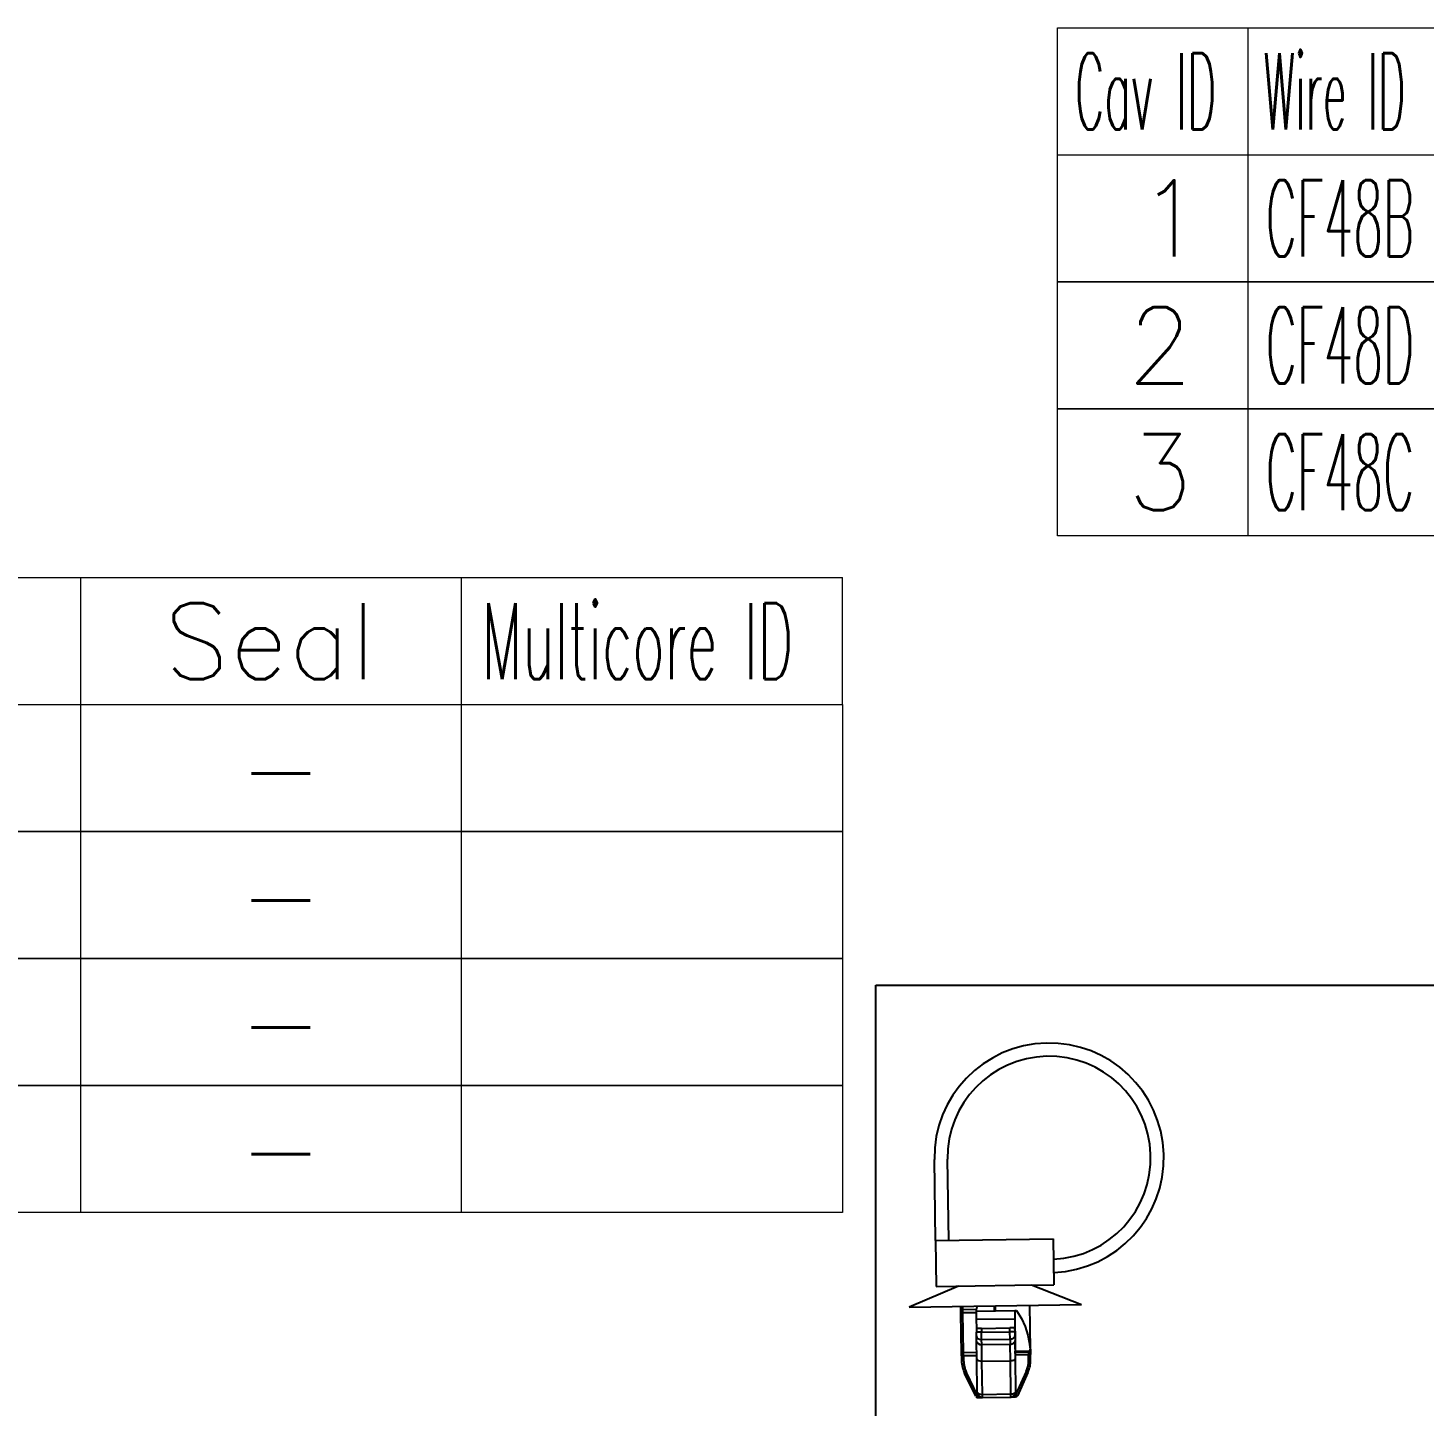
# Model space of a CAD drawing. Header units: inches. Extents: x 47316 to 59086, y 3141 to 11743.
# Drawn here: x 51463.9 to 51518.9, y 6286.6 to 6340.9 of the extents above; entities that cross this region are included whole.
import ezdxf

# ---------------------------------------------------------------- set-up
doc = ezdxf.new("R2010")
doc.units = ezdxf.units.IN
doc.header["$MEASUREMENT"] = 0
doc.styles.get("Standard").update_dxf_attribs({"font": ''})
doc.styles.get('Standard').set_extended_font_data('SimSun')

msp = doc.modelspace()

# ---------------------------------------------------------------- linework, layer by layer
at = {"color": 0, "linetype": 'Continuous', "lineweight": 15}
for p, q in [((51504.444, 6340.927), (51586.944, 6340.927)), ((51504.444, 6335.927), (51504.444, 6340.927)), ((51504.444, 6335.927), (51586.944, 6335.927)), ((51413.472, 6319.276), (51495.972, 6319.276)), ((51413.472, 6314.276), (51495.972, 6314.276))]:
    msp.add_line(p, q, dxfattribs=at)
at = {"color": 7, "linetype": 'Continuous', "lineweight": 15}
for p, q in [((51511.944, 6335.927), (51511.944, 6340.927)), ((51465.972, 6314.276), (51465.972, 6319.276)), ((51480.972, 6314.276), (51480.972, 6319.276)), ((51495.972, 6314.276), (51495.972, 6319.276))]:
    msp.add_line(p, q, dxfattribs=at)
at = {"color": 102, "linetype": 'Continuous', "lineweight": 15}
for p, q in [((51511.944, 6330.927), (51511.944, 6335.927)), ((51511.944, 6325.927), (51511.944, 6330.927)), ((51511.944, 6320.927), (51511.944, 6325.927)), ((51465.972, 6309.276), (51465.972, 6314.276)), ((51480.972, 6309.276), (51480.972, 6314.276)), ((51465.972, 6304.276), (51465.972, 6309.276)), ((51480.972, 6304.276), (51480.972, 6309.276)), ((51465.972, 6299.276), (51465.972, 6304.276)), ((51480.972, 6299.276), (51480.972, 6304.276)), ((51465.972, 6294.276), (51465.972, 6299.276)), ((51480.972, 6294.276), (51480.972, 6299.276))]:
    msp.add_line(p, q, dxfattribs=at)
at = {"color": 1}
for p, q in [((51497.287, 6258.989), (51497.287, 6303.228)), ((51497.287, 6303.228), (51619.323, 6303.228))]:
    msp.add_line(p, q, dxfattribs=at)
at = {"color": 0, "linetype": 'ByBlock', "lineweight": -3, "ltscale": 0.2}
for p, q in [((51499.637, 6293.162), (51499.592, 6296.361)), ((51500.157, 6293.169), (51500.112, 6296.369))]:
    msp.add_line(p, q, dxfattribs=at)
at = {"color": 0, "linetype": 'ByBlock', "lineweight": -3, "ltscale": 0.289999}
msp.add_line((51499.637, 6293.162), (51504.277, 6293.227), dxfattribs=at)
at = {"color": 0, "linetype": 'ByBlock', "lineweight": -3, "ltscale": 0.1125}
for p, q in [((51499.637, 6293.162), (51499.662, 6291.362)), ((51504.277, 6293.227), (51504.302, 6291.427))]:
    msp.add_line(p, q, dxfattribs=at)
at = {"color": 0, "linetype": 'ByBlock', "lineweight": -3, "ltscale": 0.132311}
for p, q in [((51500.542, 6291.374), (51498.594, 6290.547)), ((51503.422, 6291.415), (51505.393, 6290.643))]:
    msp.add_line(p, q, dxfattribs=at)
at = {"color": 0, "linetype": 'ByBlock', "lineweight": -3, "ltscale": 0.096026}
for p, q in [((51499.662, 6291.362), (51501.199, 6291.383)), ((51502.766, 6291.406), (51504.302, 6291.427))]:
    msp.add_line(p, q, dxfattribs=at)
at = {"color": 0, "linetype": 'ByBlock', "lineweight": -3, "ltscale": 0.097948}
msp.add_line((51501.199, 6291.383), (51502.766, 6291.406), dxfattribs=at)
at = {"color": 0, "linetype": 'ByBlock', "lineweight": -3, "ltscale": 0.425}
msp.add_line((51498.594, 6290.547), (51505.393, 6290.643), dxfattribs=at)
at = {"color": 0, "linetype": 'ByBlock', "lineweight": -3, "ltscale": 0.008443}
for p, q in [((51500.636, 6290.44), (51500.634, 6290.575)), ((51500.716, 6290.441), (51500.714, 6290.577))]:
    msp.add_line(p, q, dxfattribs=at)
at = {"color": 0, "linetype": 'ByBlock', "lineweight": -3, "ltscale": 0.005}
for p, q in [((51500.716, 6290.441), (51500.636, 6290.44)), ((51500.741, 6288.632), (51500.661, 6288.631)), ((51500.744, 6288.443), (51500.664, 6288.442)), ((51503.301, 6288.674), (51503.381, 6288.675)), ((51503.303, 6288.479), (51503.383, 6288.48)), ((51500.855, 6287.971), (51500.783, 6287.936)), ((51503.205, 6288.004), (51503.278, 6287.971)), ((51501.294, 6287.064), (51501.222, 6287.03)), ((51501.294, 6287.064), (51501.295, 6286.984)), ((51502.792, 6287.086), (51502.793, 6287.006)), ((51502.792, 6287.086), (51502.865, 6287.053))]:
    msp.add_line(p, q, dxfattribs=at)
at = {"color": 0, "linetype": 'ByBlock', "lineweight": -3, "ltscale": 0.009488}
msp.add_line((51500.638, 6290.289), (51500.636, 6290.44), dxfattribs=at)
at = {"color": 0, "linetype": 'ByBlock', "lineweight": -3, "ltscale": 0.032832}
msp.add_line((51501.241, 6290.449), (51500.716, 6290.441), dxfattribs=at)
at = {"color": 0, "linetype": 'ByBlock', "lineweight": -3, "ltscale": 0.007906}
msp.add_line((51500.717, 6290.315), (51500.716, 6290.441), dxfattribs=at)
at = {"color": 0, "linetype": 'ByBlock', "lineweight": -3, "ltscale": 0.095}
for p, q in [((51501.236, 6290.384), (51502.756, 6290.405)), ((51501.241, 6290.064), (51502.761, 6290.085))]:
    msp.add_line(p, q, dxfattribs=at)
at = {"color": 0, "linetype": 'ByBlock', "lineweight": -3, "ltscale": 0.02}
for p, q in [((51501.236, 6290.384), (51501.241, 6290.064)), ((51502.756, 6290.405), (51502.761, 6290.085))]:
    msp.add_line(p, q, dxfattribs=at)
at = {"color": 0, "linetype": 'ByBlock', "lineweight": -3, "ltscale": 0.0125}
for p, q in [((51501.956, 6290.394), (51501.954, 6290.594)), ((51501.996, 6290.395), (51501.994, 6290.595)), ((51501.446, 6289.707), (51501.246, 6289.704)), ((51501.448, 6289.557), (51501.248, 6289.554)), ((51502.766, 6289.725), (51502.566, 6289.723)), ((51502.768, 6289.576), (51502.568, 6289.573))]:
    msp.add_line(p, q, dxfattribs=at)
at = {"color": 0, "linetype": 'ByBlock', "lineweight": -3, "ltscale": 0.0025}
msp.add_line((51501.995, 6290.46), (51501.955, 6290.459), dxfattribs=at)
at = {"color": 0, "linetype": 'ByBlock', "lineweight": -3, "ltscale": 0.004339}
msp.add_line((51502.756, 6290.405), (51502.826, 6290.406), dxfattribs=at)
at = {"color": 0, "linetype": 'ByBlock', "lineweight": -3, "ltscale": 0.1}
msp.add_line((51502.756, 6290.405), (51502.779, 6288.805), dxfattribs=at)
at = {"color": 0, "linetype": 'ByBlock', "lineweight": -3}
for p, q in [((51502.826, 6290.406), (51503.021, 6290.101)), ((51503.021, 6290.101), (51503.171, 6289.777)), ((51503.171, 6289.777), (51503.277, 6289.439)), ((51503.277, 6289.439), (51503.332, 6289.168)), ((51503.332, 6289.168), (51503.365, 6288.894))]:
    msp.add_line(p, q, dxfattribs=at)
at = {"color": 0, "linetype": 'ByBlock', "lineweight": -3, "ltscale": 0.107719}
msp.add_line((51503.378, 6288.89), (51503.353, 6290.614), dxfattribs=at)
at = {"color": 0, "linetype": 'ByBlock', "lineweight": -3, "ltscale": 0.097302}
for p, q in [((51500.66, 6288.732), (51500.638, 6290.289)), ((51500.739, 6288.758), (51500.717, 6290.315))]:
    msp.add_line(p, q, dxfattribs=at)
at = {"color": 0, "linetype": 'ByBlock', "lineweight": -3, "ltscale": 0.0325}
for p, q in [((51501.237, 6290.322), (51500.717, 6290.315)), ((51500.739, 6288.758), (51501.259, 6288.766)), ((51502.78, 6288.757), (51503.299, 6288.764)), ((51500.741, 6288.632), (51501.261, 6288.639)), ((51502.781, 6288.667), (51503.301, 6288.674))]:
    msp.add_line(p, q, dxfattribs=at)
at = {"color": 0, "linetype": 'ByBlock', "lineweight": -3, "ltscale": 0.022501}
for p, q in [((51501.241, 6290.064), (51501.246, 6289.704)), ((51502.761, 6290.085), (51502.766, 6289.725))]:
    msp.add_line(p, q, dxfattribs=at)
at = {"color": 0, "linetype": 'ByBlock', "lineweight": -3, "ltscale": 0.009364}
for p, q in [((51501.246, 6289.704), (51501.248, 6289.554)), ((51501.446, 6289.707), (51501.448, 6289.557)), ((51502.568, 6289.573), (51502.566, 6289.723)), ((51502.768, 6289.576), (51502.766, 6289.725))]:
    msp.add_line(p, q, dxfattribs=at)
at = {"color": 0, "linetype": 'ByBlock', "lineweight": -3, "ltscale": 0.009006}
for p, q in [((51501.25, 6289.41), (51501.248, 6289.554)), ((51502.77, 6289.431), (51502.768, 6289.576))]:
    msp.add_line(p, q, dxfattribs=at)
at = {"color": 0, "linetype": 'ByBlock', "lineweight": -3, "ltscale": 0.012637}
for p, q in [((51501.253, 6289.208), (51501.25, 6289.41)), ((51501.455, 6289.067), (51501.452, 6289.269)), ((51502.572, 6289.285), (51502.575, 6289.082)), ((51502.77, 6289.431), (51502.773, 6289.229))]:
    msp.add_line(p, q, dxfattribs=at)
at = {"color": 0, "linetype": 'ByBlock', "lineweight": -3, "ltscale": 0.07}
for p, q in [((51501.446, 6289.707), (51502.566, 6289.723)), ((51501.448, 6289.557), (51502.568, 6289.573)), ((51501.452, 6289.269), (51502.572, 6289.285)), ((51501.455, 6289.067), (51502.575, 6289.082)), ((51501.464, 6288.419), (51502.584, 6288.434)), ((51501.483, 6287.108), (51502.603, 6287.124)), ((51501.484, 6286.987), (51502.604, 6287.003))]:
    msp.add_line(p, q, dxfattribs=at)
at = {"color": 0, "linetype": 'ByBlock', "lineweight": -3, "ltscale": 0.018011}
for p, q in [((51501.452, 6289.269), (51501.448, 6289.557)), ((51502.572, 6289.285), (51502.568, 6289.573))]:
    msp.add_line(p, q, dxfattribs=at)
at = {"color": 0, "linetype": 'ByBlock', "lineweight": -3, "ltscale": 0.006325}
msp.add_line((51500.661, 6288.631), (51500.66, 6288.732), dxfattribs=at)
at = {"color": 0, "linetype": 'ByBlock', "lineweight": -3, "ltscale": 0.007907}
msp.add_line((51500.741, 6288.632), (51500.739, 6288.758), dxfattribs=at)
at = {"color": 0, "linetype": 'ByBlock', "lineweight": -3, "ltscale": 0.04455}
for p, q in [((51501.263, 6288.495), (51501.253, 6289.208)), ((51502.783, 6288.517), (51502.773, 6289.229))]:
    msp.add_line(p, q, dxfattribs=at)
at = {"color": 0, "linetype": 'ByBlock', "lineweight": -3, "ltscale": 0.0405}
for p, q in [((51501.464, 6288.419), (51501.455, 6289.067)), ((51502.584, 6288.434), (51502.575, 6289.082))]:
    msp.add_line(p, q, dxfattribs=at)
at = {"color": 0, "linetype": 'ByBlock', "lineweight": -3, "ltscale": 0.031953}
msp.add_line((51502.779, 6288.805), (51503.29, 6288.813), dxfattribs=at)
at = {"color": 0, "linetype": 'ByBlock', "lineweight": -3, "ltscale": 0.003059}
msp.add_line((51502.78, 6288.757), (51502.779, 6288.805), dxfattribs=at)
at = {"color": 0, "linetype": 'ByBlock', "lineweight": -3, "ltscale": 0.000233459}
msp.add_line((51502.78, 6288.753), (51502.78, 6288.757), dxfattribs=at)
at = {"color": 0, "linetype": 'ByBlock', "lineweight": -3, "ltscale": 0.005363}
msp.add_line((51502.781, 6288.667), (51502.78, 6288.753), dxfattribs=at)
at = {"color": 0, "linetype": 'ByBlock', "lineweight": -3, "ltscale": 0.000495148}
msp.add_line((51503.29, 6288.813), (51503.298, 6288.813), dxfattribs=at)
at = {"color": 0, "linetype": 'ByBlock', "lineweight": -3, "ltscale": 9.0198e-05}
msp.add_line((51503.298, 6288.813), (51503.299, 6288.812), dxfattribs=at)
at = {"color": 0, "linetype": 'ByBlock', "lineweight": -3, "ltscale": 0.002986}
msp.add_line((51503.299, 6288.812), (51503.299, 6288.764), dxfattribs=at)
at = {"color": 0, "linetype": 'ByBlock', "lineweight": -3, "ltscale": 0.005597}
msp.add_line((51503.299, 6288.764), (51503.301, 6288.674), dxfattribs=at)
at = {"color": 0, "linetype": 'ByBlock', "lineweight": -3, "ltscale": 0.000715637}
msp.add_line((51503.365, 6288.894), (51503.377, 6288.894), dxfattribs=at)
at = {"color": 0, "linetype": 'ByBlock', "lineweight": -3, "ltscale": 0.00896}
msp.add_line((51503.378, 6288.89), (51503.38, 6288.747), dxfattribs=at)
at = {"color": 0, "linetype": 'ByBlock', "lineweight": -3, "ltscale": 0.004477}
msp.add_line((51503.38, 6288.747), (51503.381, 6288.675), dxfattribs=at)
at = {"color": 0, "linetype": 'ByBlock', "lineweight": -3, "ltscale": 0.011804}
for p, q in [((51500.661, 6288.631), (51500.664, 6288.442)), ((51500.741, 6288.632), (51500.744, 6288.443))]:
    msp.add_line(p, q, dxfattribs=at)
at = {"color": 0, "linetype": 'ByBlock', "lineweight": -3, "ltscale": 0.081943}
for p, q in [((51501.282, 6287.184), (51501.263, 6288.495)), ((51501.483, 6287.108), (51501.464, 6288.419)), ((51502.603, 6287.124), (51502.584, 6288.434)), ((51502.801, 6287.206), (51502.783, 6288.517))]:
    msp.add_line(p, q, dxfattribs=at)
at = {"color": 0, "linetype": 'ByBlock', "lineweight": -3, "ltscale": 0.012206}
for p, q in [((51503.303, 6288.479), (51503.301, 6288.674)), ((51503.383, 6288.48), (51503.381, 6288.675))]:
    msp.add_line(p, q, dxfattribs=at)
at = {"color": 0, "linetype": 'ByBlock', "lineweight": -3, "ltscale": 0.062942}
for p, q in [((51501.222, 6287.03), (51500.783, 6287.936)), ((51503.278, 6287.971), (51502.865, 6287.053))]:
    msp.add_line(p, q, dxfattribs=at)
at = {"color": 0, "linetype": 'ByBlock', "lineweight": -3, "ltscale": 0.062941}
for p, q in [((51501.294, 6287.064), (51500.855, 6287.971)), ((51503.205, 6288.004), (51502.792, 6287.086))]:
    msp.add_line(p, q, dxfattribs=at)
at = {"color": 0, "linetype": 'ByBlock', "lineweight": -3, "ltscale": 0.001816}
for p, q in [((51501.294, 6287.064), (51501.323, 6287.065)), ((51502.763, 6287.085), (51502.792, 6287.086))]:
    msp.add_line(p, q, dxfattribs=at)
at = {"color": 0, "linetype": 'ByBlock', "lineweight": -3, "ltscale": 0.007544}
for p, q in [((51501.484, 6286.987), (51501.483, 6287.108)), ((51502.604, 6287.003), (51502.603, 6287.124))]:
    msp.add_line(p, q, dxfattribs=at)
at = {"color": 0, "linetype": 'ByBlock', "lineweight": -3, "ltscale": 0.011816}
for p, q in [((51501.295, 6286.984), (51501.484, 6286.987)), ((51502.604, 6287.003), (51502.793, 6287.006))]:
    msp.add_line(p, q, dxfattribs=at)
at = {"color": 0, "linetype": 'Continuous', "lineweight": 15}
for points in [[(51504.444, 6330.927), (51504.444, 6335.927), (51586.944, 6335.927), (51586.944, 6330.927)], [(51504.444, 6325.927), (51504.444, 6330.927), (51586.944, 6330.927), (51586.944, 6325.927)], [(51504.444, 6320.927), (51504.444, 6325.927), (51586.944, 6325.927), (51586.944, 6320.927)], [(51413.472, 6309.276), (51413.472, 6314.276), (51495.972, 6314.276), (51495.972, 6309.276)], [(51413.472, 6304.276), (51413.472, 6309.276), (51495.972, 6309.276), (51495.972, 6304.276)], [(51413.472, 6299.276), (51413.472, 6304.276), (51495.972, 6304.276), (51495.972, 6299.276)], [(51413.472, 6294.276), (51413.472, 6299.276), (51495.972, 6299.276), (51495.972, 6294.276)]]:
    msp.add_lwpolyline(points, close=True, dxfattribs=at)
at = {"color": 0, "linetype": 'ByBlock', "lineweight": -3}
for centre, radius, start, end in [((51504.111, 6296.425), 4.52, 272.3295, 180.8082), ((51504.111, 6296.425), 4, 272.5273, 180.8082), ((51501.636, 6290.39), 0.4, 150.8081, 180.8082), ((51503.291, 6288.887), 0.0745, 269.2076, 4.8845), ((51503.297, 6288.893), 0.0799, 270.8656, 0.8655), ((51503.374, 6288.892), 0.00347, 341.9706, 45.1988), ((51501.864, 6288.459), 1.2, 180.8082, 205.8251), ((51501.864, 6288.459), 1.12, 180.8082, 205.8251), ((51502.184, 6288.463), 1.12, 335.7913, 0.8082), ((51502.184, 6288.463), 1.2, 335.7913, 0.8082), ((51501.482, 6287.187), 0.2, 180.8082, 270.8082), ((51502.601, 6287.203), 0.2, 270.8082, 0.8082), ((51502.792, 6287.086), 0.08, 270.8082, 335.7913), ((51501.294, 6287.064), 0.08, 205.8251, 270.8082)]:
    msp.add_arc(centre, radius, start, end, dxfattribs=at)
for centre, major_axis, ratio, start_param, end_param in [((51500.718, 6290.29), (-0.08, -0.0011), 0.316228, 4.712389, 6.283185), ((51501.45, 6289.413), (-0.2, -0.003), 0.720438, 0, 1.570796), ((51502.57, 6289.429), (-0.2, -0.003), 0.720438, 1.570796, 3.141593), ((51500.74, 6288.733), (-0.08, -0.0011), 0.316228, 4.712389, 6.283185), ((51501.453, 6289.211), (-0.2, -0.003), 0.720438, 0, 1.570796), ((51502.573, 6289.226), (-0.2, -0.003), 0.720438, 1.570796, 3.141593), ((51503.298, 6288.889), (-0.08, -0.0011), 0.97071, 1.570796, 3.141593), ((51503.3, 6288.746), (-0.08, -0.0011), 0.22389, 3.141593, 4.712389), ((51501.463, 6288.498), (-0.2, -0.003), 0.396439, 0, 1.570796), ((51502.583, 6288.514), (-0.2, -0.003), 0.396439, 1.570796, 3.141593), ((51501.482, 6287.187), (-0.2, -0.003), 0.396439, 0, 1.570796), ((51502.601, 6287.203), (-0.2, -0.003), 0.396439, 1.570796, 3.141593)]:
    msp.add_ellipse(centre, major_axis=major_axis, ratio=ratio, start_param=start_param, end_param=end_param, dxfattribs=at)

# ---------------------------------------------------------------- texts
at = {"color": 7, "linetype": 'Continuous', "lineweight": 15, "char_height": 3, "attachment_point": 1}
for s, insert, width in [('\\Fromans.shx;\\W0.4292452830;\\T1.0000000000;\\o\\lCav ID', (51505.128, 6339.927), 6.5), ('\\Fromans.shx;\\W0.4026548673;\\T1.0000000000;\\o\\lWire ID', (51512.559, 6339.927), 6.5), ('\\Fromans.shx;\\W1.0000000000;\\T1.0000000000;\\o\\l1', (51507.622, 6334.927), 2.85714), ('\\Fromans.shx;\\W1.0000000000;\\T1.0000000000;\\o\\l2', (51507.194, 6329.927), 2.85714), ('\\Fromans.shx;\\W1.0000000000;\\T1.0000000000;\\o\\l3', (51507.194, 6324.927), 2.85714), ('\\Fromans.shx;\\W0.5185185185;\\T1.0000000000;\\o\\lMulticore ID', (51481.768, 6318.276), 14), ('\\Fromans.shx;\\W1.0000000000;\\T1.0000000000;\\o\\lSeal', (51469.257, 6318.276), 9.28571)]:
    msp.add_mtext(s, dxfattribs=dict(at, insert=insert, width=width))
at = {"color": 21, "linetype": 'Continuous', "lineweight": 15, "char_height": 3, "width": 6.5, "attachment_point": 1}
for s, insert in [('\\Fromans.shx;\\W0.4550000000;\\T1.0000000000;\\o\\lCF48B', (51512.639, 6334.927)), ('\\Fromans.shx;\\W0.4550000000;\\T1.0000000000;\\o\\lCF48D', (51512.639, 6329.927)), ('\\Fromans.shx;\\W0.4550000000;\\T1.0000000000;\\o\\lCF48C', (51512.639, 6324.927))]:
    msp.add_mtext(s, dxfattribs=dict(at, insert=insert))
at = {"color": 140, "linetype": 'Continuous', "lineweight": 15, "char_height": 3, "width": 3.71429, "attachment_point": 1}
for insert in [(51472.186, 6313.276), (51472.186, 6308.276), (51472.186, 6303.276), (51472.186, 6298.276)]:
    msp.add_mtext('\\Fromans.shx;\\W1.0000000000;\\T1.0000000000;\\o\\l-', dxfattribs=dict(at, insert=insert))

doc.saveas('drawing.dxf')
